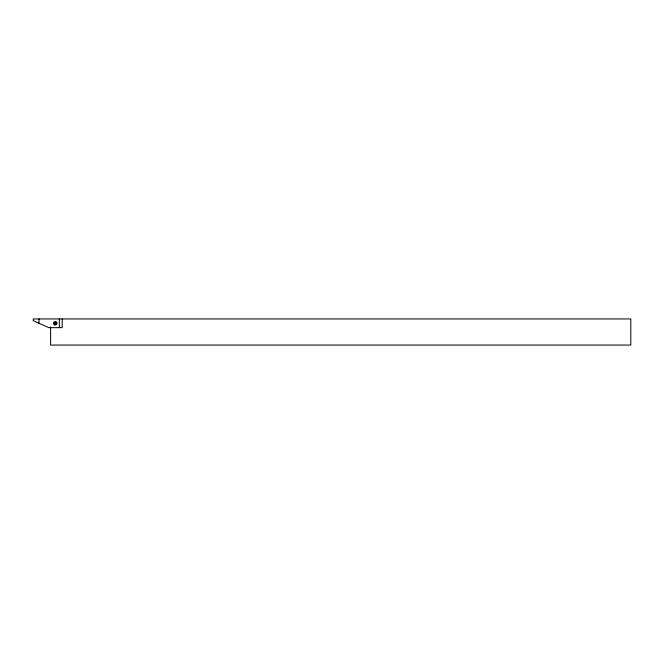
<?xml version="1.0" encoding="UTF-8"?>
<svg xmlns="http://www.w3.org/2000/svg" width="664" height="664" viewBox="0 0 664 664"><rect width="100%" height="100%" fill="white"/><g stroke="black" fill="none" stroke-linecap="round" stroke-linejoin="round"><path stroke-width="1" d="M62.209 318.944L62.209 327.651L48.862 327.651L33.2 320.687L33.2 318.944L630.8 318.944L630.8 345.056L50.605 345.056L50.605 326.978M59.312 318.944L59.312 327.651M39.002 318.944L39.002 323.268M56.1 323.459A0.871 0.871 0 0 1 54.763 324.024A0.871 0.871 0 0 1 54.763 322.571A0.871 0.871 0 0 1 56.1 323.136M54.373 324.804A1.743 1.743 0 0 0 56.988 323.293A1.743 1.743 0 0 0 54.373 321.791A1.743 1.743 0 0 0 54.373 324.804M55.975 323.775A0.871 0.871 -90 0 0 55.295 322.422A0.871 0.871 -90 0 0 54.473 323.692A0.871 0.871 -90 0 0 55.975 323.775"/></g></svg>
